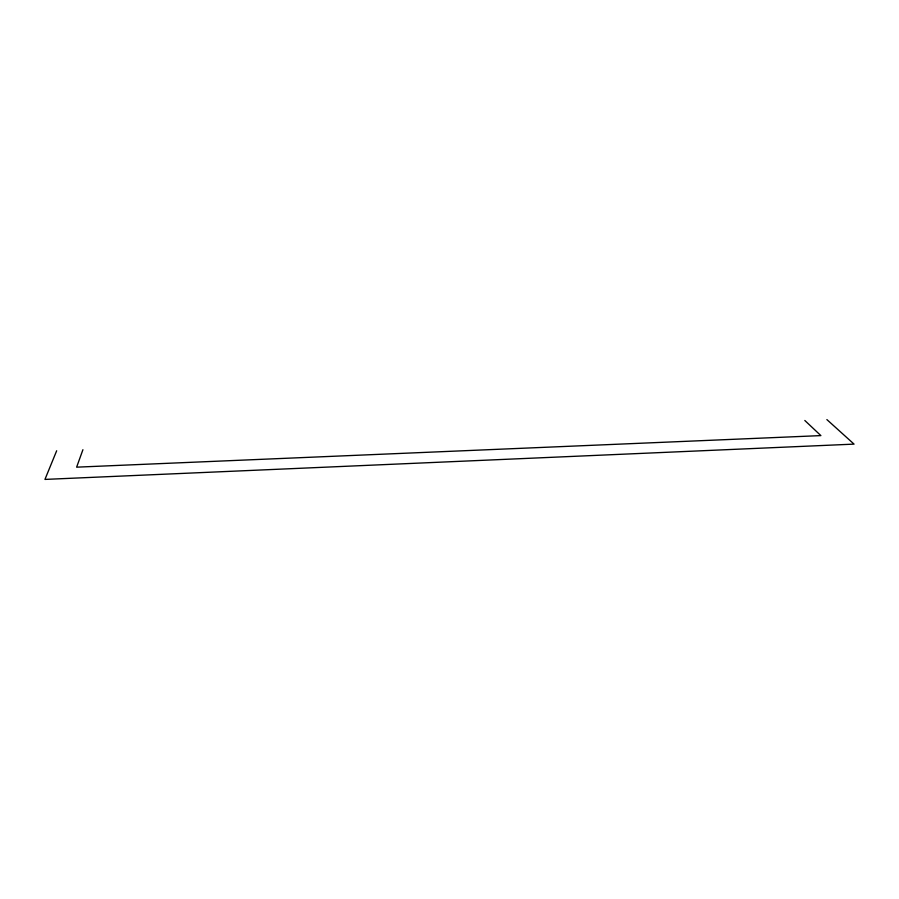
<?xml version="1.0" encoding="UTF-8"?>
<svg xmlns="http://www.w3.org/2000/svg" width="899" height="899" viewBox="0 0 899 899"><rect width="100%" height="100%" fill="white"/><g stroke="black" fill="none" stroke-linecap="round" stroke-linejoin="round"><path stroke-width="1.35" d="M82.922 449.702L76.629 467.165L820.877 435.599L804.819 420.485M56.671 450.77L44.95 479.414L854.05 444.117L826.878 419.586"/></g></svg>
